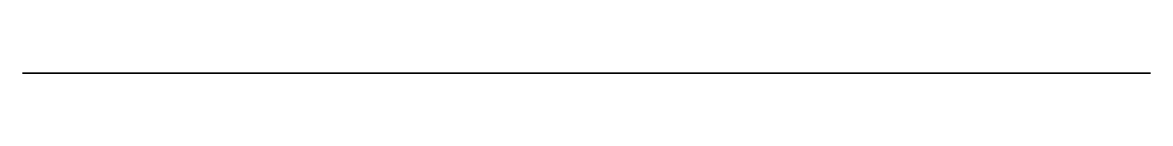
# Model space of a CAD drawing. Header units: millimetres. Extents: x 98.1 to 115.3, y 0 to 0.
import ezdxf

# ---------------------------------------------------------------- set-up
doc = ezdxf.new("R2010")
doc.units = ezdxf.units.MM
doc.layers.get('0').update_dxf_attribs({"color": 194, "true_color": 0x551cb1})

msp = doc.modelspace()

# ---------------------------------------------------------------- linework, layer by layer
at = {"color": 113, "true_color": 0x57e18f}
msp.add_polyline3d([(109.608, 0, -11.535), (106.418, 0, -8.475), (106.418, 0, -6.563), (106.632, 0, -6.507), (106.841, 0, -6.44), (107.045, 0, -6.363), (107.244, 0, -6.275), (107.438, 0, -6.177), (107.626, 0, -6.069), (107.807, 0, -5.951), (107.982, 0, -5.824), (108.151, 0, -5.688), (108.311, 0, -5.543), (108.465, 0, -5.39), (108.61, 0, -5.228), (108.746, 0, -5.059), (108.874, 0, -4.882), (108.993, 0, -4.697), (109.102, 0, -4.506), (109.201, 0, -4.308), (109.289, 0, -4.107), (109.366, 0, -3.903), (109.431, 0, -3.695), (109.485, 0, -3.485), (109.528, 0, -3.272), (109.559, 0, -3.058), (109.579, 0, -2.843), (109.588, 0, -2.626), (109.585, 0, -2.41), (109.571, 0, -2.194), (109.545, 0, -1.978), (109.508, 0, -1.763), (109.459, 0, -1.55), (109.399, 0, -1.339), (109.327, 0, -1.131), (109.244, 0, -0.927), (109.151, 0, -0.728), (109.048, 0, -0.535), (108.935, 0, -0.349), (108.812, 0, -0.17), (108.681, 0, 0.002), (108.541, 0, 0.167), (108.392, 0, 0.324), (108.235, 0, 0.474), (108.071, 0, 0.614), (107.899, 0, 0.746), (107.72, 0, 0.869), (107.534, 0, 0.983), (107.342, 0, 1.087), (107.144, 0, 1.181), (106.94, 0, 1.264), (106.94, 0, 4.763), (105.508, 0, 6.316), (105.58, 0, 6.378), (105.65, 0, 6.441), (105.718, 0, 6.508), (105.782, 0, 6.576), (105.845, 0, 6.647), (105.904, 0, 6.72), (105.961, 0, 6.795), (106.014, 0, 6.872), (106.065, 0, 6.951), (106.113, 0, 7.032), (106.158, 0, 7.114), (106.2, 0, 7.199), (106.239, 0, 7.284), (106.275, 0, 7.372), (106.307, 0, 7.461), (106.337, 0, 7.551), (106.363, 0, 7.642), (106.385, 0, 7.734), (106.404, 0, 7.827), (106.42, 0, 7.92), (106.432, 0, 8.014), (106.44, 0, 8.108), (106.445, 0, 8.202), (106.447, 0, 8.296), (106.445, 0, 8.39), (106.44, 0, 8.484), (106.431, 0, 8.578), (106.419, 0, 8.672), (106.403, 0, 8.765), (106.384, 0, 8.857), (106.362, 0, 8.949), (106.336, 0, 9.041), (106.314, 0, 9.109), (106.289, 0, 9.176), (106.233, 0, 9.308), (106.168, 0, 9.436), (106.096, 0, 9.56), (106.016, 0, 9.681), (105.931, 0, 9.799), (105.84, 0, 9.912), (105.746, 0, 10.022), (105.492, 0, 10.292), (105.224, 0, 10.549), (104.455, 0, 11.241), (104.069, 0, 11.583), (103.858, 0, 11.782), (103.661, 0, 11.981), (103.559, 0, 12.096), (103.461, 0, 12.216), (103.368, 0, 12.341), (103.281, 0, 12.471), (103.2, 0, 12.604), (103.124, 0, 12.741), (103.054, 0, 12.88), (102.99, 0, 13.02), (102.946, 0, 13.13), (102.906, 0, 13.242), (102.87, 0, 13.355), (102.839, 0, 13.47), (102.787, 0, 13.702), (102.75, 0, 13.939), (102.723, 0, 14.179), (102.707, 0, 14.421), (102.694, 0, 14.909), (102.695, 0, 15.375), (98.096, 0, 15.376), (98.096, 0, -114.277), (112.922, 0, -114.277), (112.922, 0, -57.015), (113.089, 0, -56.731), (113.236, 0, -56.437), (113.362, 0, -56.135), (113.468, 0, -55.825), (113.552, 0, -55.509), (113.614, 0, -55.187), (113.655, 0, -54.862), (113.673, 0, -54.533), (113.669, 0, -54.203), (113.643, 0, -53.876), (113.595, 0, -53.552), (113.524, 0, -53.232), (113.433, 0, -52.918), (113.32, 0, -52.611), (113.186, 0, -52.311), (113.032, 0, -52.02), (112.858, 0, -51.74), (112.667, 0, -51.474), (112.458, 0, -51.221), (112.232, 0, -50.984), (111.992, 0, -50.763), (111.736, 0, -50.558), (111.467, 0, -50.37), (111.184, 0, -50.201), (111.184, 0, -47.98), (109.612, 0, -45.743), (110.254, 0, -45.234), (110.863, 0, -44.691), (111.44, 0, -44.115), (111.982, 0, -43.507), (112.488, 0, -42.868), (112.957, 0, -42.202), (113.387, 0, -41.508), (113.778, 0, -40.789), (114.127, 0, -40.048), (114.432, 0, -39.288), (114.692, 0, -38.513), (114.908, 0, -37.724), (115.078, 0, -36.924), (115.202, 0, -36.115), (115.28, 0, -35.3), (115.311, 0, -34.481), (115.303, 0, -33.949), (115.271, 0, -33.416), (115.216, 0, -32.883), (115.139, 0, -32.351), (115.041, 0, -31.82), (114.923, 0, -31.291), (114.631, 0, -30.243), (114.358, 0, -29.448), (114.046, 0, -28.662), (113.331, 0, -27.112), (111.745, 0, -24.087), (110.409, 0, -21.576), (109.781, 0, -20.312), (109.23, 0, -19.047), (108.995, 0, -18.417), (108.793, 0, -17.787), (108.63, 0, -17.16), (108.509, 0, -16.535), (108.467, 0, -16.224), (108.436, 0, -15.913), (108.419, 0, -15.604), (108.416, 0, -15.295), (108.426, 0, -14.988), (108.452, 0, -14.681), (108.493, 0, -14.376), (108.549, 0, -14.072), (108.63, 0, -13.739), (108.726, 0, -13.407), (108.838, 0, -13.08), (108.965, 0, -12.756), (109.107, 0, -12.439), (109.261, 0, -12.129), (109.429, 0, -11.827)], close=True, dxfattribs=at)

doc.saveas('drawing.dxf')
